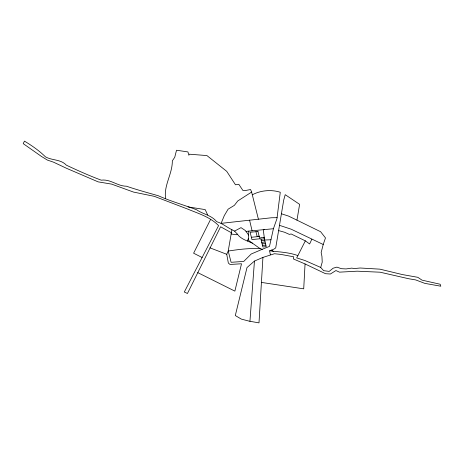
<?xml version="1.0" encoding="UTF-8"?>
<svg xmlns="http://www.w3.org/2000/svg" width="464" height="464" viewBox="0 0 464 464"><rect width="100%" height="100%" fill="white"/><g stroke="black" fill="none" stroke-linecap="round" stroke-linejoin="round"><path stroke-width="0.7" d="M165.619 198.731C163.531 185.414 172.469 174.035 172.335 160.84L174.748 157.267L176.523 150.237L187.943 151.925L188.842 155.231L189.376 154.199L206.921 155.573L226.728 171.338L235.492 184.8L238.809 184.289L242.881 190.443L245.05 190.6L250.566 189.521L251.627 192.061L258.402 219.199M262.926 257.41L258.999 322.874L249.174 321.152L241.326 319.099L235.3 315.549L246.999 267.577L254.458 261.07L262.926 257.41L274.497 253.721L281.143 254.458L293.753 256.801L293.347 258.924L305.051 263.952L303.717 288.84L261.423 282.408M248.82 231.118L248.298 240.242L260.176 248.692L262.299 249.278L269.485 246.39L273.424 228.723L276.956 218.66L280.273 192.258C271.283 189.353 260.681 190.339 252.312 194.793M249.939 321.279L254.458 261.07M269.81 250.827L273.748 249.214L275.715 247.904L283.701 200.106L285.209 194.683L299.616 204.34L296.96 220.156L320.624 231.727L325.479 237.916L323.222 244.493L321.146 252.532L321.935 256.36L322.231 262.079L320.711 267.45L323.628 270.663L329.185 271.405L333.111 268.221L336.887 267.119L341.382 268.685L346.08 268.929L351.695 268.122L354.368 268.557L360.163 268.006L379.912 269.155L402.276 274.549L417.774 277.304L422.037 280.152L440.15 284.241L440.8 286.207L424.809 283.365L415.738 279.931L408.709 278.742L380.115 272.206L357.216 271.185L339.491 272.153L335.924 270.553L330.38 274.009L325.525 273.702L305.051 263.952M197.734 272.606L234.871 291.119L241.518 263.772L230.011 264.463L228.346 263.047L226.745 254.289L228.218 251.053L231.374 232.742L220.609 226.78L187.444 293.486L184.307 292.013L218.585 225.608C210.238 216.978 198.192 213.469 187.381 208.962L154.321 196.336L133.499 192.073L111.609 184.115L98.142 181.865L66.485 168.287L53.528 162.174L47.345 160.057L41.342 156.362L23.2 143.625L24.47 141.126C31.935 145.679 39.162 150.609 45.391 156.797C52.061 160.666 60.778 159.082 66.346 165.161C77.795 170.555 89.401 175.757 101.227 180.165C110.536 178.913 117.392 186.226 126.486 186.215C136.938 189.793 147.61 192.711 158.305 195.75C170.949 201.376 183.848 204.949 196.701 209.821C203.145 214.356 211.532 215.145 216.63 221.659C222.227 223.3 226.757 227.116 231.896 229.738L231.159 233.995L236.251 234.749L237.307 234.088C240.874 239.14 247.068 240.741 252.41 243.165M247.416 241.002L248.402 238.403M311.843 239.204L309.633 243.971L305.335 240.857L291.148 233.972L289.379 234.401L284.536 232.238L278.568 230.579M210.65 219.286L193.61 253.211L202.118 257.497M320.711 267.45L304.854 260.478L296.699 257.914L305.335 240.857M251.627 192.061L237.765 200.97L234.366 205.355L228.097 209.183L224.274 215.638L221.108 223.364L271.498 217.761L277.089 217.662M231.896 229.738L234.575 231.101L241.013 227.638L245.41 230.585L248.594 235.045M262.299 249.278L251.227 253.999L243.751 261.423L231.095 262.311L228.218 251.053C238.861 249.406 249.551 248.037 260.176 248.692M246.048 231.391L273.424 228.723M259.127 236.182L257.108 236.385L255.96 231.698M251.366 237.266L259.208 236.495M260.965 239.204L264.335 238.873M261.342 240.764L264.718 240.433M261.725 242.324L265.101 241.993M262.108 243.884L265.478 243.554M262.491 245.444L265.86 245.114M264.434 229.593L263.256 229.703L264.613 240.004L270.964 239.76M270.379 254.73L269.555 250.775C278.997 252.01 288.77 252.236 297.888 255.6M188.053 206.903L205.198 209.6L207.646 214.896M281.567 213.823L288.573 216.102L296.96 220.156M279.432 225.313L291.201 229.21L323.222 244.493M209.931 247.834L226.745 254.289M271.666 250.067L273.313 251.511M234.575 231.101L237.307 234.088M249.58 220.168L252.08 230.799M257.984 231.501L250.148 232.267L251.929 239.563L259.77 238.798L257.984 231.501M263.952 237.313L260.582 237.643L262.868 247.01L266.243 246.68L263.952 237.313"/></g></svg>
